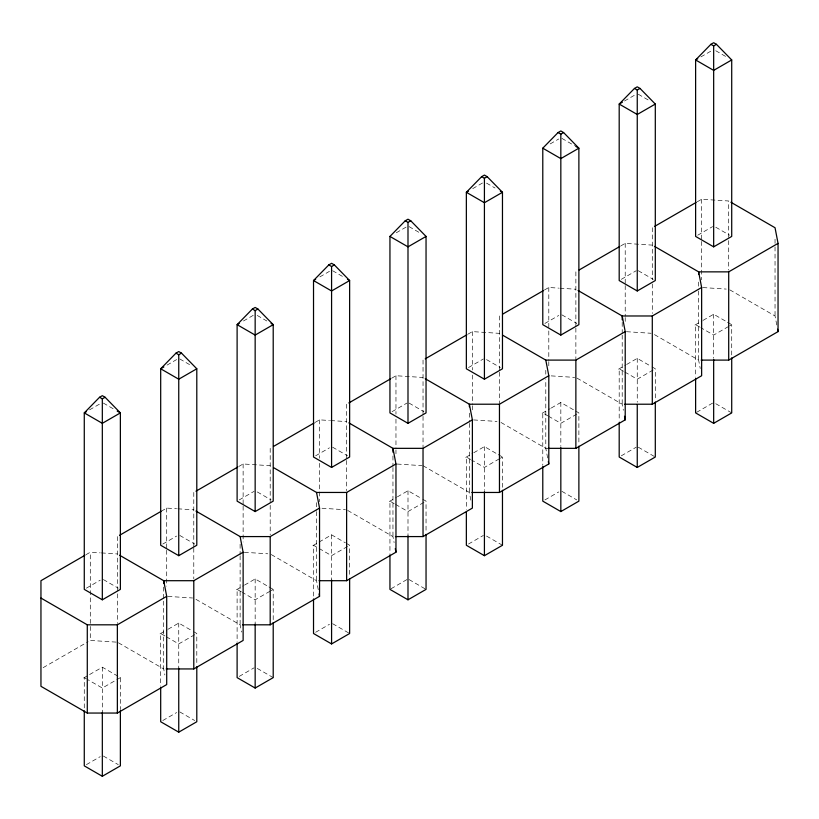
<?xml version="1.0" encoding="UTF-8"?>
<svg xmlns="http://www.w3.org/2000/svg" width="819" height="819" viewBox="0 0 819 819"><rect width="100%" height="100%" fill="white"/><g stroke="black" fill="none" stroke-linecap="round" stroke-linejoin="round"><path stroke-width="0.61" stroke-dasharray="4.09 3.07" d="M89.578 409.838L100.205 403.706M167.066 365.1L176.617 359.582M243.478 320.987L254.095 314.854M319.901 276.863L329.453 271.345M396.314 232.75L406.93 226.617M472.737 188.626L483.353 182.494M550.214 143.898L558.712 138.995M624.508 101.003L636.189 94.257M700.921 56.88L712.602 50.143M85.903 554.739L90.295 552.211L100.133 552.845M161.23 511.261L166.707 508.087L176.556 508.722M238.738 466.502L243.13 463.974L270.198 465.704M315.161 422.389L319.543 419.85L329.392 420.485M391.574 378.265L395.966 375.737L423.034 377.467M467.997 334.142L472.379 331.613L499.457 333.353M544.41 290.028L548.802 287.489L558.64 288.124M620.833 245.905L625.214 243.376L652.293 245.116M697.245 201.791L701.637 199.252L728.705 200.993L728.705 239.363M86.394 588.155L100.205 580.19M162.817 544.041L176.617 536.066M239.23 499.918L254.095 491.339M315.653 455.794L329.453 447.829M392.066 411.681L406.93 403.091M468.488 367.557L483.353 358.978M544.901 323.444L558.712 315.469M621.324 279.32L636.189 270.741M697.737 235.196L712.602 226.617M43.141 667.669L88.094 641.717M83.64 677.989L88.524 675.173M89.578 674.559L102.324 667.198L120.373 677.62L120.373 709.592M160.063 633.865L167.066 629.821M168.12 629.207L178.747 623.085L192.547 631.05M236.476 589.752L243.478 585.708M244.543 585.094L255.159 578.961L267.905 586.322M312.899 545.628L331.582 534.838L345.383 542.813M389.312 501.504L396.314 497.471M397.379 496.857L407.995 490.724L421.795 498.689M465.735 457.391L472.737 453.347M473.791 452.733L484.418 446.601L497.153 453.961M542.147 413.267L550.214 408.62M551.279 408.005L560.831 402.487L574.631 410.452M618.57 369.154L625.573 365.11M626.627 364.496L637.254 358.364L651.054 366.339M694.983 325.03L701.985 320.987M703.05 320.372L713.666 314.25L726.412 321.601M120.373 677.62L102.324 688.042L87.459 679.463M194.666 634.725L178.747 643.929L166.001 636.568M270.024 591.226L255.159 599.805L242.414 592.444M271.089 590.612L273.208 589.383L273.208 621.355M347.502 546.488L331.582 555.681L313.523 545.259L313.523 597.696M423.925 502.375L407.995 511.568L395.249 504.207M499.283 458.865L484.418 467.444L471.672 460.094M500.337 458.251L502.467 457.022L502.467 487.714M576.76 414.127L560.831 423.331L549.15 416.584M653.173 370.014L637.254 379.207L624.508 371.857M728.531 326.505L713.666 335.094L700.921 327.733M729.596 325.89L731.715 324.672L731.715 356.634M86.394 764.639L100.205 756.664M162.817 720.515L176.617 712.55M239.23 676.402L254.095 667.813M315.653 632.278L329.453 624.303M391.011 588.769L406.93 579.576M468.488 544.041L483.353 535.452M544.901 499.918L558.712 491.953M621.324 455.804L636.189 447.215M696.672 412.295L712.602 403.102M548.3 448.341L545.792 448.341L500.563 422.225M702.866 287.571L726.248 289.076M559.879 288.206L575.87 289.23M626.443 331.695L651.064 333.272M551.259 375.89L574.641 377.395M473.607 419.932L496.99 421.437M330.62 420.567L346.621 421.59M397.195 464.056L421.805 465.632M322.01 508.251L345.393 509.746M177.784 508.804L193.786 509.827M244.359 552.293L267.741 553.787M101.372 552.917L117.363 553.951M167.936 596.406L192.557 597.993M116.134 642.106L90.295 640.448L90.295 552.211M715.786 50.747L726.412 56.88M638.308 94.257L649.989 101.003M561.895 138.38L574.631 145.731M715.786 227.232L729.596 235.196M729.811 289.865L775.04 315.98L777.129 326.801M486.537 183.108L495.034 188.012M638.308 270.741L653.173 279.32M727.467 322.215L731.715 324.672M699.866 327.119L695.618 324.672L695.618 377.098M654.494 334.623L698.627 360.104L700.245 368.519M409.06 226.617L419.676 232.75M561.895 314.854L576.76 323.444M652.119 366.943L655.302 368.785L655.302 400.757M715.786 403.716L731.715 412.909M623.443 371.242L619.195 368.785L619.195 421.222M576.975 378.112L622.205 404.217L623.361 410.237M332.637 270.731L343.263 276.863M486.537 359.592L500.337 367.557M575.696 411.066L578.879 412.909L578.879 444.881M638.308 447.215L655.302 457.022M548.085 415.97L542.782 412.909L542.782 465.335M257.289 315.469L266.84 320.987M409.06 403.091L423.925 411.681M498.218 454.576L502.467 457.022M561.895 491.339L576.76 499.918M470.608 459.479L466.359 457.022L466.359 509.459M423.034 465.714L469.369 492.465L470.986 500.88M179.801 358.978L190.428 365.1M332.637 447.215L347.502 455.794M422.86 499.303L426.044 501.146L426.044 531.838M486.537 536.066L502.467 545.27M394.195 503.593L389.946 501.146L389.946 553.572M347.727 510.462L392.956 536.578L394.113 542.587M103.389 403.091L115.07 409.838M257.289 491.943L271.089 499.918M346.447 543.427L349.631 545.259L349.631 577.231M409.06 579.576L426.044 589.383M271.304 554.586L316.533 580.702L318.386 590.315M179.801 535.452L194.666 544.041M268.96 586.926L273.208 589.383M332.637 623.699L349.631 633.507M241.359 591.84L237.111 589.383L237.111 641.82M195.987 599.344L240.121 624.815L241.503 632.033M103.389 579.576L118.253 588.155M193.612 631.664L196.795 633.507L196.795 665.478M257.289 668.427L273.208 677.62M164.936 635.953L160.688 633.507L160.688 685.933M118.468 642.823L163.698 668.939L164.854 674.948M179.801 711.936L194.666 720.515M86.394 678.849L84.275 677.62L84.275 709.592M103.389 756.05L118.253 764.639M547.645 457.964L545.792 448.341L545.792 379.279M775.04 239.25L775.04 245.649M775.04 246.928L775.04 315.98M728.705 240.632L728.705 270.055M713.666 314.25L713.666 358.108M701.637 199.252L701.637 240.182M701.637 241.462L701.637 279.822M698.627 282.094L698.627 289.762M698.627 291.042L698.627 360.104M652.293 227.743L652.293 279.637M652.293 284.009L652.293 313.421M637.254 358.364L637.254 402.231M625.214 243.376L625.214 284.295M625.214 285.575L625.214 316.267M625.214 317.547L625.214 321.386M622.205 322.379L622.205 333.886M622.205 335.166L622.205 404.217M575.87 271.857L575.87 327.6M575.87 328.132L575.87 358.824M560.831 402.487L560.831 446.345M548.802 287.489L548.802 329.699M548.802 330.978L548.802 360.391M548.802 361.67L548.802 368.059M545.792 370.331L545.792 374.17M499.457 315.98L499.457 371.713M499.457 372.246L499.457 402.938M484.418 446.601L484.418 490.468M472.379 331.613L472.379 369.983M472.379 375.092L472.379 404.504M472.379 405.784L472.379 412.182M469.369 413.175L469.369 422.123M469.369 423.403L469.369 492.465M423.034 360.104L423.034 415.09M423.034 416.369L423.034 448.341M407.995 490.724L407.995 535.861M395.966 375.737L395.966 414.097M395.966 419.215L395.966 448.628M395.966 449.907L395.966 453.746M392.956 456.009L392.956 466.246M392.956 467.526L392.956 536.578M346.621 404.217L346.621 459.213M346.621 460.493L346.621 490.642M331.582 534.838L331.582 579.985M319.543 419.85L319.543 458.22M319.543 463.329L319.543 501.699M316.533 502.692L316.533 510.36M316.533 511.64L316.533 580.702M270.198 448.341L270.198 504.606M270.198 505.354L270.198 534.766M255.159 578.961L255.159 623.72M243.13 463.974L243.13 504.893M243.13 506.173L243.13 541.983M240.121 544.246L240.121 554.483M240.121 555.763L240.121 624.815M193.786 492.454L193.786 547.45M193.786 548.198L193.786 578.89M178.747 623.085L178.747 667.843M166.707 508.087L166.707 549.017M166.707 550.296L166.707 586.097M163.698 587.09L163.698 599.877M163.698 601.156L163.698 668.939M117.363 536.578L117.363 623.535M102.324 667.198L102.324 711.957"/><path stroke-width="1.23" d="M99.56 397.266L84.275 412.899L84.275 589.383L102.324 599.805L120.373 589.383L120.373 412.899L105.088 397.266L102.324 395.669L99.56 397.266L102.324 398.863L105.088 397.266M175.972 353.153L160.688 368.785L160.688 545.259L178.747 555.681L196.795 545.259L196.795 368.785L181.511 353.153L178.747 351.556L175.972 353.153L178.747 354.75L181.511 353.153M252.395 309.029L237.111 324.662L237.111 501.146L255.159 511.568L273.208 501.146L273.208 324.662L257.924 309.029L255.159 307.432L252.395 309.029L255.159 310.626L257.924 309.029M328.808 264.916L313.523 280.548L313.523 457.022L331.582 467.444L349.631 457.022L349.631 280.548L334.347 264.916L331.582 263.308L328.808 264.916L331.582 266.513L334.347 264.916M389.946 236.425L405.231 220.792L407.995 219.195L410.759 220.792L426.044 236.425L426.044 412.909L407.995 423.331L389.946 412.909L389.946 236.425L407.995 246.847L426.044 236.425M481.644 176.669L466.359 192.301L466.359 368.785L484.418 379.207L502.467 368.785L502.467 192.301L487.182 176.669L484.418 175.071L481.644 176.669L484.418 178.266L487.182 176.669M542.782 148.188L558.067 132.555L560.831 130.958L563.595 132.555L578.879 148.188L578.879 324.662L560.831 335.084L542.782 324.662L542.782 148.188L560.831 158.61L578.879 148.188L575.696 146.345M634.479 88.432L619.195 104.064L619.195 280.548L637.254 290.97L655.302 280.548L655.302 104.064L640.018 88.432L637.254 86.834L634.479 88.432L637.254 90.029L640.018 88.432M710.902 44.318L695.618 59.951L695.618 236.425L713.666 246.847L731.715 236.425L731.715 59.951L716.43 44.318L713.666 42.721L710.902 44.318L713.666 45.915L716.43 44.318M405.231 220.792L407.995 222.389L410.759 220.792M558.067 132.555L560.831 134.152L563.595 132.555M86.394 411.681L84.275 412.899L102.324 423.321L120.373 412.899L117.189 411.066M163.872 366.943L160.688 368.785L178.747 379.207L196.795 368.785M239.23 323.433L237.111 324.662L255.159 335.084L273.208 324.662L271.089 323.433M315.653 279.32L313.523 280.548L331.582 290.97L349.631 280.548L347.502 279.32M468.488 191.083L466.359 192.301L484.418 202.723L502.467 192.301L500.337 191.083M622.379 102.232L619.195 104.064L637.254 114.486L655.302 104.064M697.737 58.722L695.618 59.951L713.666 70.373L731.715 59.951M84.807 555.374L40.95 580.702L40.95 686.312L87.285 713.052L117.363 713.052L166.707 684.571L166.707 596.334L163.698 580.702L119.574 555.221M119.564 535.309L161.23 511.261M195.976 491.195L237.643 467.137M273.495 446.437L314.066 423.013M348.812 402.958L390.479 378.9M425.235 358.835L466.902 334.776M502.743 314.087L543.314 290.663M579.166 269.963L619.737 246.539M654.483 226.474L696.15 202.416M40.95 598.065L87.285 624.815L117.363 624.815L166.707 596.334M163.698 583.251L163.698 580.702L193.786 580.702L243.13 552.211L240.121 536.578L195.987 511.097M240.121 536.578L270.198 536.578L319.543 508.087L316.533 492.454L273.515 467.618M316.533 492.454L346.621 492.454L395.966 463.974L392.956 448.341L348.822 422.86M392.956 452.18L392.956 448.341L423.034 448.341L472.379 419.85L469.369 404.217L425.245 378.747M469.369 406.777L469.369 404.217L499.457 404.217L548.802 375.737L545.792 360.104L502.764 335.258M545.792 360.104L575.87 360.104L625.214 331.613L622.205 315.98L578.081 290.51M622.205 319.819L622.205 315.98L652.293 315.98L701.637 287.489L698.627 271.857L654.494 246.386M698.627 274.416L698.627 271.857L728.705 271.857L778.05 243.376L775.04 227.743L730.917 202.262M166.206 668.939L193.786 668.939L243.13 640.448L243.13 552.211M242.629 624.815L270.198 624.815L319.543 596.334L319.543 508.087M319.041 580.702L346.621 580.702L395.966 552.211L395.966 463.974M395.464 536.578L423.034 536.578L472.379 508.097L472.379 419.85M471.877 492.465L499.457 492.465L548.802 463.974L548.802 375.737M548.3 448.341L575.87 448.341L625.214 419.85L625.214 331.613M624.713 404.217L652.293 404.217L701.637 375.737L701.637 287.489M701.136 360.104L728.705 360.104L778.05 331.613L778.05 243.376M84.275 710.872L84.275 765.857L102.324 776.279L120.373 765.857L120.373 710.872M160.688 687.213L160.688 721.744L178.747 732.166L196.795 721.744L196.795 666.748M237.111 643.099L237.111 677.62L255.159 688.042L273.208 677.62L273.208 622.635M313.523 598.976L313.523 633.507L331.582 643.929L349.631 633.507L349.631 578.511M389.946 554.852L389.946 589.383L407.995 599.805L426.044 589.383L426.044 534.397M466.359 512.018L466.359 545.27L484.418 555.691L502.467 545.27L502.467 490.274M542.782 466.615L542.782 501.146L560.831 511.568L578.879 501.146L578.879 446.16M619.195 422.502L619.195 457.022L637.254 467.444L655.302 457.022L655.302 402.037M695.618 378.378L695.618 412.909L713.666 423.331L731.715 412.909L731.715 357.913M777.589 329.207L778.05 331.613M624.518 416.247L625.214 419.85M548.331 461.568L548.802 463.974M395.27 548.607L395.966 552.211M319.082 593.929L319.543 596.334M728.705 271.857L728.705 360.104M713.666 45.915L713.666 246.847M713.666 359.387L713.666 423.331M652.293 315.98L652.293 404.217M637.254 90.029L637.254 290.97M637.254 404.781L637.254 467.444M575.87 360.104L575.87 448.341M560.831 134.152L560.831 335.084M560.831 447.624L560.831 511.568M499.457 404.217L499.457 492.465M484.418 178.266L484.418 379.207M484.418 491.748L484.418 555.691M423.034 448.341L423.034 536.578M407.995 222.389L407.995 423.331M407.995 535.861L407.995 599.805M346.621 492.454L346.621 580.702M331.582 266.513L331.582 467.444M331.582 579.985L331.582 643.929M270.198 536.578L270.198 624.815M255.159 310.626L255.159 511.568M255.159 624.098L255.159 688.042M193.786 580.702L193.786 668.939M178.747 354.75L178.747 555.681M178.747 668.222L178.747 732.166M117.363 624.815L117.363 713.052M102.324 398.863L102.324 599.805M102.324 712.346L102.324 776.279M87.285 624.815L87.285 713.052"/></g></svg>
